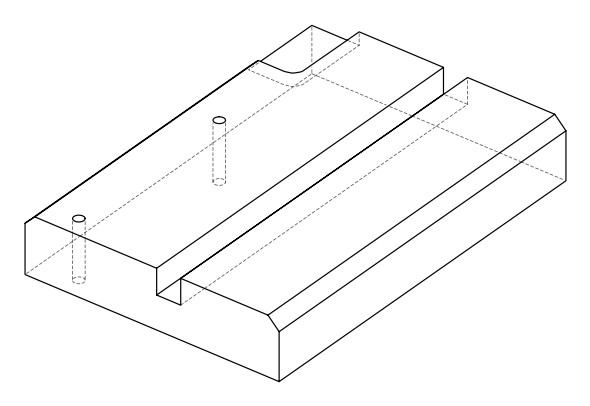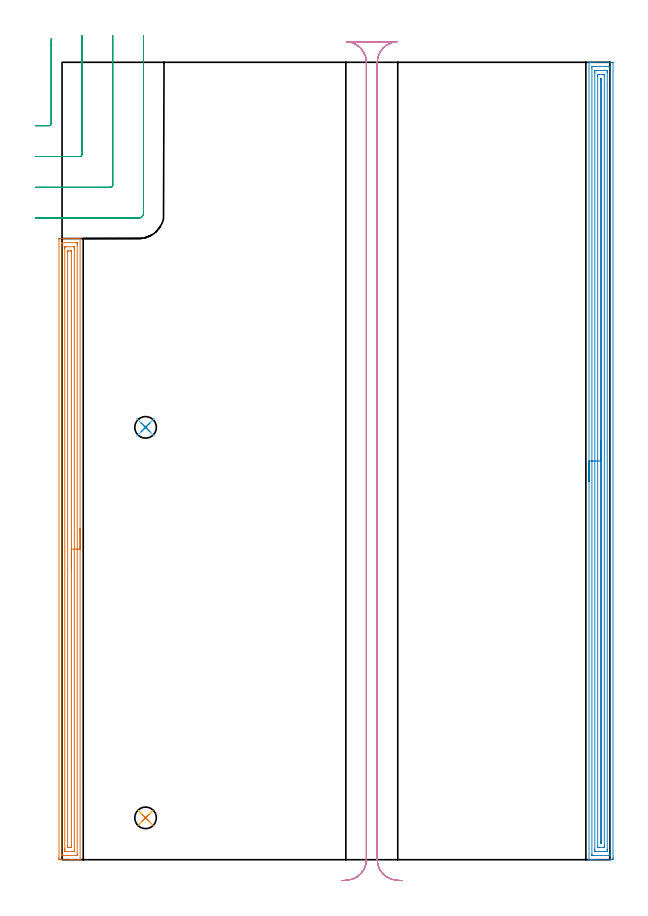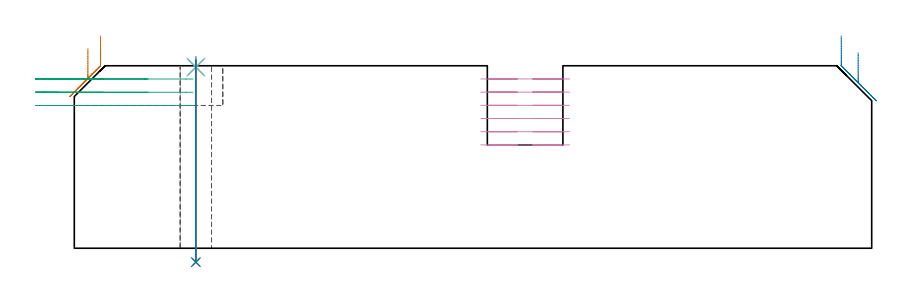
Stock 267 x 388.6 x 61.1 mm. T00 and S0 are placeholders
(PLAN: 8 operations, 3 tool changes, 39.3 min)
(1 AREA_MILL | FG_CHAMFER_SURFACE | UGT0205_001 | 9.92 min | 16365 mm3)
(2 AREA_MILL_1 | FG_CHAMFER_SURFACE_1 | UGT0205_001 | 15.72 min | 26611 mm3)
(3 MILL_CORNER_NOTCH_RECTANGULAR | CORNER_NOTCH_RECTANGULAR | UGT0201_136 | Follow Part, ap 5, ae 75% | 2.57 min | 56034 mm3)
(4 MILL_RECTANGULAR_SLOT | SLOT_RECTANGULAR | UGT0201_136 | Follow Part, ap 5, ae 75% | 10.51 min | 260540 mm3)
(5 SPOT_DRILL | STEP1HOLE | NXT0321_9005460120000 | 0.03 min | 6 mm3)
(6 SPOT_DRILL_1 | STEP1HOLE_1 | NXT0321_9005460120000 | 0.03 min | 4 mm3)
(7 DRILL_THROUGH_HOLE_INTO_CENTER | STEP1HOLE | UGT0301_500 | 0.27 min | 5270 mm3)
(8 DRILL_THROUGH_HOLE_INTO_CENTER_1 | STEP1HOLE_1 | UGT0301_500 | 0.27 min | 5268 mm3)
(TOOL UGT0205_001 | Chamfer Mill 20 x 3 x 45 deg. | D20 FL50 Z2)
(TOOL UGT0201_136 | Carbide End Mill 20.0 | D20 FL30 Z4)
(TOOL NXT0321_9005460120000 | NC Spot Drill, 142deg, 12mm, Carbide, Uncoated | D12 PA142 FL30 Z2)
(TOOL UGT0301_500 | Carbide Drill 10.5 mm | D10.5 PA118 FL87 Z2)
(OP 1 AREA_MILL)
G17 G21 G94 G90
T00 M6
G54
G17 G0 G90 X8.8 Y161.35 S1061 M3
G43 Z71.1 H0
G94 G1 Y161.312 Z70.228 F250.
Y161.198 Z69.363
Y161.009 Z68.512
Y160.747 Z67.68
Y160.413 Z66.874
Y160.01 Z66.1
Y159.542 Z65.364
Y159.01 Z64.672
Y158.421 Z64.029
Y157.778 Z63.439
Y157.086 Z62.908
Y156.35 Z62.44
Y155.576 Z62.037
Y154.77 Z61.703
Y153.938 Z61.441
Y153.087 Z61.252
Y152.222 Z61.138
Y151.35 Z61.1
Y0.153
X8.798 Y0.01 Z61.088
X8.684 Y0.003 Z60.976
X8.563 Y0. Z60.862
X8.183 Z60.482
X7.582 Z59.877
X5.534 Z57.831
X4.961 Z57.255
X4.374 Z56.669
X-1.089 Z51.208
X-1.156 Y0.001 Z51.141
X-1.493 Y0.01 Z50.804
X-1.497 Y0.251 Z50.802
X-1.499 Y0.599 Z50.801
X-1.5 Y0.951 Z50.8
Y302.101
X-1.494 Y302.647 Z50.803
X-1.492 Y302.69 Z50.806
X-1.443 Y302.7 Z50.855
X4.961 Z57.255
X5.534 Z57.831
X5.834 Z58.131
X7.582 Z59.877
X8.564 Z60.863
X8.684 Y302.697 Z60.976
X8.798 Y302.69 Z61.088
X8.8 Y302.547 Z61.1
Y151.35
X7.386 Z59.686
X7.385 Y2.585 Z59.685
X7.383 Y2.383 Z59.683
X7.379 Y2.04 Z59.679
X7.371 Y2.01 Z59.671
X7.309 Y2.006 Z59.609
X7.209 Y2.002 Z59.509
X7.083 Y2. Z59.383
X0.093 Y2.001 Z52.393
X-0.039 Y2.006 Z52.261
X-0.064 Y2.01 Z52.236
X-0.079 Y2.016 Z52.221
X-0.08 Y2.044 Z52.22
X-0.084 Y2.181 Z52.216
X-0.085 Y2.383 Z52.215
X-0.086 Y3.075 Z52.214
Y299.425
X-0.085 Y300.115 Z52.215
X-0.083 Y300.317 Z52.217
X-0.079 Y300.66 Z52.221
X-0.071 Y300.69 Z52.229
X-0.009 Y300.694 Z52.291
X0.091 Y300.698 Z52.391
X0.217 Y300.7 Z52.517
X7.207 Y300.699 Z59.507
X7.339 Y300.694 Z59.639
X7.364 Y300.69 Z59.664
X7.379 Y300.684 Z59.679
X7.38 Y300.656 Z59.68
X7.384 Y300.519 Z59.684
X7.385 Y300.317 Z59.685
X7.386 Y299.625 Z59.686
Y151.35
X5.972 Z58.272
X5.971 Y4.92 Z58.271
X5.969 Y4.167 Z58.269
X5.967 Y4.032 Z58.267
X5.965 Y4.015 Z58.265
X5.956 Y4.01 Z58.256
X5.916 Y4.005 Z58.216
X5.834 Y4.002 Z58.134
X5.125 Y4. Z57.425
X1.629 Z53.929
X1.466 Y4.001 Z53.766
X1.411 Y4.002 Z53.711
X1.368 Y4.006 Z53.668
X1.343 Y4.009 Z53.643
X1.335 Y4.03 Z53.635
X1.332 Y4.167 Z53.632
X1.33 Y4.306 Z53.63
X1.328 Y5.059 Z53.628
Y5.199
Y297.781
X1.33 Y298.533 Z53.63
X1.333 Y298.668 Z53.633
X1.335 Y298.685 Z53.635
X1.344 Y298.69 Z53.644
X1.384 Y298.695 Z53.684
X1.466 Y298.698 Z53.766
X2.175 Y298.7 Z54.475
X5.671 Z57.971
X5.834 Y298.699 Z58.134
X5.889 Y298.698 Z58.189
X5.932 Y298.694 Z58.232
X5.957 Y298.691 Z58.257
X5.965 Y298.67 Z58.265
X5.968 Y298.533 Z58.268
X5.97 Y298.394 Z58.27
X5.971 Y297.641 Z58.271
X5.972 Y297.501 Z58.272
Y151.35
X4.557 Z56.857
Y6.843
X4.556 Y6.364 Z56.856
X4.554 Y6.203 Z56.854
X4.55 Y6.076 Z56.85
X4.545 Y6.01 Z56.845
X4.039 Y6. Z56.339
X3.165 Z55.465
X2.809 Y6.004 Z55.109
X2.765 Y6.007 Z55.065
X2.749 Y6.01 Z55.049
X2.747 Y6.023 Z55.047
X2.744 Y6.075 Z55.044
X2.743 Y6.125 Z55.043
Y6.432
Y295.857
X2.744 Y296.336 Z55.044
X2.746 Y296.497 Z55.046
X2.75 Y296.624 Z55.05
X2.755 Y296.69 Z55.055
X3.261 Y296.7 Z55.561
X4.135 Z56.435
X4.491 Y296.696 Z56.791
X4.535 Y296.693 Z56.835
X4.551 Y296.69 Z56.851
X4.553 Y296.677 Z56.853
X4.556 Y296.625 Z56.856
X4.557 Y296.575 Z56.857
Y296.268
Y151.35
Y150.478 Z56.895
Y149.614 Z57.009
Y148.762 Z57.198
Y147.93 Z57.46
Y147.124 Z57.794
Y146.35 Z58.197
Y145.614 Z58.666
Y144.922 Z59.197
Y144.279 Z59.786
Y143.69 Z60.429
Y143.159 Z61.122
Y142.69 Z61.857
Y142.287 Z62.631
Y141.953 Z63.437
Y141.691 Z64.269
Y141.502 Z65.121
Y141.388 Z65.986
Y141.35 Z66.857
G0 Z71.1
M5
M2
(OP 2 AREA_MILL_1)
G17 G21 G94 G90
T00 M6
G54
G17 G0 G90 X256.8 Y184.3 S1061 M3
G43 Z71.1 H0
G94 G1 Y184.338 Z70.228 F250.
Y184.452 Z69.364
Y184.641 Z68.512
Y184.903 Z67.68
Y185.237 Z66.874
Y185.64 Z66.1
Y186.108 Z65.364
Y186.64 Z64.672
Y187.229 Z64.029
Y187.872 Z63.44
Y188.564 Z62.908
Y189.3 Z62.44
Y190.074 Z62.037
Y190.88 Z61.703
Y191.712 Z61.441
Y192.563 Z61.252
Y193.428 Z61.138
Y194.3 Z61.1
Y388.439
X256.803 Y388.59 Z61.088
X256.829 Y388.593 Z61.062
X257.182 Y388.6 Z60.718
X257.575 Z60.325
X258.215 Z59.68
X259.422 Z58.474
X259.989 Z57.905
X267.972 Z49.926
X268.257 Y388.598 Z49.64
X268.492 Y388.59 Z49.406
X268.499 Y388.354 Z49.399
X268.5 Y0.968 Z49.4
X268.499 Y0.607 Z49.401
X268.494 Y0.081 Z49.403
X268.492 Y0.008 Z49.406
X267.972 Y0. Z49.926
X259.989 Z57.905
X259.422 Z58.474
X259.102 Z58.794
X258.535 Z59.361
X258.215 Z59.68
X257.575 Z60.325
X257.181 Z60.718
X256.829 Y0.007 Z61.062
X256.803 Y0.01 Z61.088
X256.8 Y0.161 Z61.1
Y194.3
X258.214 Z59.686
Y386.207
X258.215 Y386.59 Z59.685
X258.713 Y386.599 Z59.187
X266.198 Y386.6 Z51.702
X266.696 Y386.599 Z51.204
X267.085 Y386.59 Z50.815
X267.086 Y386.207 Z50.814
Y2.393
X267.085 Y2.01 Z50.815
X266.587 Y2.001 Z51.313
X259.102 Y2. Z58.798
X258.604 Y2.001 Z59.296
X258.215 Y2.01 Z59.685
X258.214 Y2.393 Z59.686
Y2.394
Y194.3
X259.628 Z58.272
X259.629 Y383.53 Z58.271
X259.63 Y383.891 Z58.27
X259.636 Y384.422 Z58.264
X259.643 Y384.59 Z58.257
X259.814 Y384.598 Z58.086
X259.989 Y384.599 Z57.911
X260.699 Y384.6 Z57.201
X265.311 Y384.599 Z52.589
X265.487 Y384.596 Z52.413
X265.605 Y384.59 Z52.295
X265.665 Y384.578 Z52.235
X265.668 Y384.543 Z52.232
X265.67 Y384.422 Z52.23
X265.671 Y384.059 Z52.229
X265.672 Y383.53 Z52.228
X265.671 Y5.07 Z52.229
X265.67 Y4.709 Z52.23
X265.665 Y4.178 Z52.235
X265.657 Y4.01 Z52.243
X265.486 Y4.002 Z52.414
X265.311 Y4.001 Z52.589
X264.6 Y4. Z53.3
X259.989 Y4.001 Z57.911
X259.813 Y4.004 Z58.087
X259.696 Y4.01 Z58.205
X259.635 Y4.022 Z58.265
X259.632 Y4.057 Z58.268
X259.63 Y4.178 Z58.27
X259.629 Y4.541 Z58.271
X259.628 Y5.07 Z58.272
Y194.3
X261.043 Z56.857
Y381.744
X261.046 Y382.466 Z56.854
X261.05 Y382.571 Z56.85
X261.052 Y382.59 Z56.848
X261.073 Y382.593 Z56.827
X261.126 Y382.596 Z56.774
X261.338 Y382.599 Z56.562
X261.763 Y382.6 Z56.137
X263.574 Z54.326
X263.974 Y382.594 Z53.926
X264.174 Y382.59 Z53.726
X264.25 Y382.575 Z53.65
X264.257 Y381.744 Z53.643
Y6.856
X264.254 Y6.134 Z53.646
X264.25 Y6.029 Z53.65
X264.248 Y6.01 Z53.652
X264.227 Y6.007 Z53.673
X264.174 Y6.004 Z53.726
X263.962 Y6.001 Z53.938
X263.537 Y6. Z54.363
X261.726 Z56.174
X261.326 Y6.006 Z56.574
X261.126 Y6.01 Z56.774
X261.049 Y6.025 Z56.851
X261.043 Y6.856 Z56.857
Y194.3
X262.457 Z55.443
Y380.153
X262.458 Y380.348 Z55.442
X262.461 Y380.477 Z55.439
X262.464 Y380.577 Z55.436
X262.474 Y380.591 Z55.426
X262.491 Y380.593 Z55.409
X262.65 Y380.598 Z55.25
X262.741 Z55.159
X262.797 Y380.595 Z55.103
X262.826 Y380.591 Z55.074
X262.836 Y380.587 Z55.064
X262.837 Y380.542 Z55.063
X262.842 Y380.154 Z55.058
X262.843 Y379.959 Z55.057
Y379.765
Y8.447
X262.842 Y8.252 Z55.058
X262.839 Y8.123 Z55.061
X262.836 Y8.023 Z55.064
X262.826 Y8.009 Z55.074
X262.809 Y8.007 Z55.091
X262.65 Y8.002 Z55.25
X262.559 Z55.341
X262.503 Y8.004 Z55.397
X262.474 Y8.009 Z55.426
X262.464 Y8.013 Z55.436
X262.463 Y8.058 Z55.437
X262.458 Y8.446 Z55.442
X262.457 Y8.641 Z55.443
Y8.835
Y194.3
Y195.172 Z55.481
Y196.036 Z55.595
Y196.888 Z55.784
Y197.72 Z56.046
Y198.526 Z56.38
Y199.3 Z56.783
Y200.036 Z57.252
Y200.728 Z57.783
Y201.371 Z58.372
Y201.96 Z59.015
Y202.491 Z59.707
Y202.96 Z60.443
Y203.363 Z61.217
Y203.697 Z62.023
Y203.959 Z62.855
Y204.148 Z63.707
Y204.262 Z64.572
Y204.3 Z65.443
G0 Z71.1
M5
M2
(OP 3 MILL_CORNER_NOTCH_RECTANGULAR)
G17 G21 G94 G90
T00 M6
G54
G17 G0 G90 X-13. Y357.7 S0 M3
G43 Z71.1 H0
Z56.667
G94 G1 X-10. F250.
X-6.295 F500.
G3 X-5.3 Y358.695 R1.
G1 Y397.08
Y400.08 F250.
G0 Z71.1
X-13. Y342.7
Z56.667
G1 X-10.
X8.705 F500.
G3 X9.7 Y343.695 R1.
G1 Y398.6
Y401.6 F250.
G0 Z71.1
X-13. Y327.7
Z56.667
G1 X-10.
X23.705 F500.
G3 X24.7 Y328.695 R1.
G1 Y398.6
Y401.6 F250.
G0 Z71.1
X-13. Y312.7
Z56.667
G1 X-10.
X37.4 F500.
G3 X39.7 Y315. R2.3
G1 Y398.6
Y401.6 F250.
G0 Z71.1
X-13. Y357.7
Z52.233
G1 X-10.
X-6.295 F500.
G3 X-5.3 Y358.695 R1.
G1 Y397.08
Y400.08 F250.
G0 Z71.1
X-13. Y342.7
Z52.233
G1 X-10.
X8.705 F500.
G3 X9.7 Y343.695 R1.
G1 Y398.6
Y401.6 F250.
G0 Z71.1
X-13. Y327.7
Z52.233
G1 X-10.
X23.705 F500.
G3 X24.7 Y328.695 R1.
G1 Y398.6
Y401.6 F250.
G0 Z71.1
X-13. Y312.7
Z52.233
G1 X-10.
X37.4 F500.
G3 X39.7 Y315. R2.3
G1 Y398.6
Y401.6 F250.
G0 Z71.1
X-13. Y357.7
Z47.8
G1 X-10.
X-6.295 F500.
G3 X-5.3 Y358.695 R1.
G1 Y397.08
Y400.08 F250.
G0 Z71.1
X-13. Y342.7
Z47.8
G1 X-10.
X8.705 F500.
G3 X9.7 Y343.695 R1.
G1 Y398.6
Y401.6 F250.
G0 Z71.1
X-13. Y327.7
Z47.8
G1 X-10.
X23.705 F500.
G3 X24.7 Y328.695 R1.
G1 Y398.6
Y401.6 F250.
G0 Z71.1
X-13. Y312.7
Z47.8
G1 X-10.
X37.4 F500.
G3 X39.7 Y315. R2.3
G1 Y398.6
Y401.6 F250.
G0 Z71.1
M5
M2
(OP 4 MILL_RECTANGULAR_SLOT)
G17 G21 G94 G90
T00 M6
G54
G17 G0 G90 X165.817 Y-10.202 S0 M3
G43 Z71.1 H0
Z56.683
G94 G1 X162.826 Y-9.97 F250.
G2 X153.6 Y0. R10. F500.
G1 Y388.6
G2 X163.153 Y398.59 R10.
G1 Y398.6
X138.747
Y398.59
G2 X148.3 Y388.6 R10.
G1 Y0.
G2 X139.074 Y-9.97 R10.
G1 X136.083 Y-10.202 F250.
G0 X165.817 Z52.267
G1 X162.826 Y-9.97
G2 X153.6 Y0. R10. F500.
G1 Y388.6
G2 X163.153 Y398.59 R10.
G1 Y398.6
X138.747
Y398.59
G2 X148.3 Y388.6 R10.
G1 Y0.
G2 X139.074 Y-9.97 R10.
G1 X136.083 Y-10.202 F250.
G0 X165.817 Z47.85
G1 X162.826 Y-9.97
G2 X153.6 Y0. R10. F500.
G1 Y388.6
G2 X163.153 Y398.59 R10.
G1 Y398.6
X138.747
Y398.59
G2 X148.3 Y388.6 R10.
G1 Y0.
G2 X139.074 Y-9.97 R10.
G1 X136.083 Y-10.202 F250.
G0 X165.817 Z43.433
G1 X162.826 Y-9.97
G2 X153.6 Y0. R10. F500.
G1 Y388.6
G2 X163.153 Y398.59 R10.
G1 Y398.6
X138.747
Y398.59
G2 X148.3 Y388.6 R10.
G1 Y0.
G2 X139.074 Y-9.97 R10.
G1 X136.083 Y-10.202 F250.
G0 X165.817 Z39.017
G1 X162.826 Y-9.97
G2 X153.6 Y0. R10. F500.
G1 Y388.6
G2 X163.153 Y398.59 R10.
G1 Y398.6
X138.747
Y398.59
G2 X148.3 Y388.6 R10.
G1 Y0.
G2 X139.074 Y-9.97 R10.
G1 X136.083 Y-10.202 F250.
G0 X165.817 Z34.6
G1 X162.826 Y-9.97
G2 X153.6 Y0. R10. F500.
G1 Y388.6
G2 X163.153 Y398.59 R10.
G1 Y398.6
X138.747
Y398.59
G2 X148.3 Y388.6 R10.
G1 Y0.
G2 X139.074 Y-9.97 R10.
G1 X136.083 Y-10.202 F250.
G0 Z71.1
M5
M2
(OP 5 SPOT_DRILL)
G17 G21 G94 G90
T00 M6
G54
G17 G0 G90 X40.7 Y20.4 S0 M3
G43 Z71.1 H0
G94 G81 G98 Z60.648 F250. R64.1
G80
M5
M2
(OP 6 SPOT_DRILL_1)
G17 G21 G94 G90
T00 M6
G54
G17 G0 G90 X40.7 Y210.7 S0 M3
G43 Z71.1 H0
G94 G81 G98 Z60.648 F250. R64.1
G80
M5
M2
(OP 7 DRILL_THROUGH_HOLE_INTO_CENTER)
G17 G21 G94 G90
T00 M6
G54
G17 G0 G90 X40.7 Y20.4 S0 M3
G43 Z71.1 H0
G94 G73 G98 Z-4.655 F250. Q9.394 R63.1
G80
M5
M2
(OP 8 DRILL_THROUGH_HOLE_INTO_CENTER_1)
G17 G21 G94 G90
T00 M6
G54
G17 G0 G90 X40.7 Y210.7 S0 M3
G43 Z71.1 H0
G94 G73 G98 Z-4.655 F250. Q9.394 R63.1
G80
M5
M2
